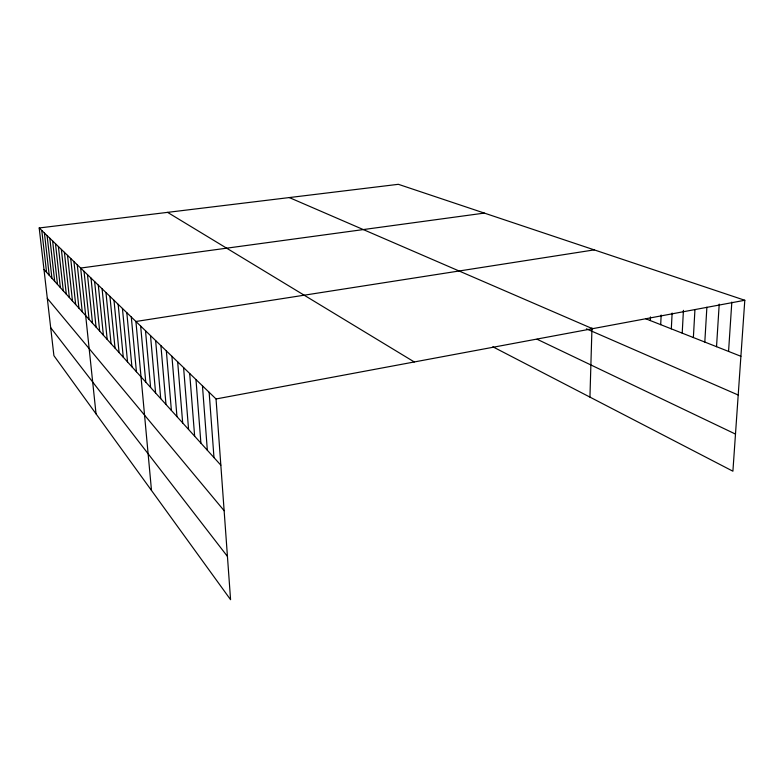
<?xml version="1.0" encoding="UTF-8"?>
<svg xmlns="http://www.w3.org/2000/svg" width="784" height="784" viewBox="0 0 784 784"><rect width="100%" height="100%" fill="white"/><g stroke="black" fill="none" stroke-linecap="round" stroke-linejoin="round"><path stroke-width="1.18" d="M589.94 397.116L591.969 327.918M650.318 320.568L650.485 316.912M660.696 324.664L661.157 315.041M671.32 328.849L672.123 313.041M682.207 333.141L683.432 310.317M693.37 337.541L694.947 309.592M704.806 342.059L706.884 307.201M716.527 346.685L719.212 304.123M728.561 351.428L731.825 302.085M39.2 227.968L216.041 398.968L230.574 599.691L53.91 355.671L39.2 227.968L398.36 184.309L744.8 300.272L732.903 471.204L492.832 346.783M216.041 398.968L744.8 300.272M594.252 249.88L135.916 321.489L151.498 490.47M484.355 213.091L80.664 268.059L96.04 413.864M645.81 318.794L740.9 356.289M289.296 197.568L592.528 328.702M586.393 328.839L738.205 395.018M537.118 339.256L735.48 434.081M167.58 212.366L414.285 361.963M43.982 269.471L220.843 465.177M47.305 298.351L224.136 510.707M50.676 327.663L227.448 556.424M41.777 230.467L46.579 272.342M49.833 238.248L54.684 281.309M47.089 235.602L51.93 278.261M44.414 233.005L49.225 275.272M58.398 246.529L63.298 290.844M55.478 243.716L60.368 287.601M52.626 240.953L57.497 284.425M64.415 252.35L69.355 297.548M61.368 249.41L66.297 294.157M70.697 258.426L75.666 304.535M67.522 255.359L72.471 300.997M77.263 264.776L82.261 311.836M73.941 261.562L78.929 308.141M84.035 271.323L89.062 319.353M91.003 278.065L96.06 327.095M87.475 274.655L92.522 323.184M98.304 285.121L103.38 335.199M94.619 281.554L99.676 331.103M105.958 292.52L111.054 343.686M102.087 288.777L107.173 339.394M113.994 300.292L119.09 352.594M109.927 296.362L115.023 348.086M122.431 308.445L127.537 361.934M118.159 304.319L123.264 357.2M126.812 312.679L131.918 366.785M131.3 317.03L136.416 371.753M140.65 326.066L145.755 382.092M145.51 330.76L150.606 387.463M155.634 340.56L160.72 398.644M150.508 335.591L155.595 392.98M160.916 345.656L165.983 404.475M166.345 350.909L171.392 410.463M171.921 356.308L176.959 416.618M183.593 367.588L188.581 429.485M177.674 361.865L182.682 422.958M189.689 373.488L194.648 436.198M195.98 379.564L200.9 443.117M202.458 385.826L207.339 450.241M209.142 392.294L213.983 457.601"/></g></svg>
